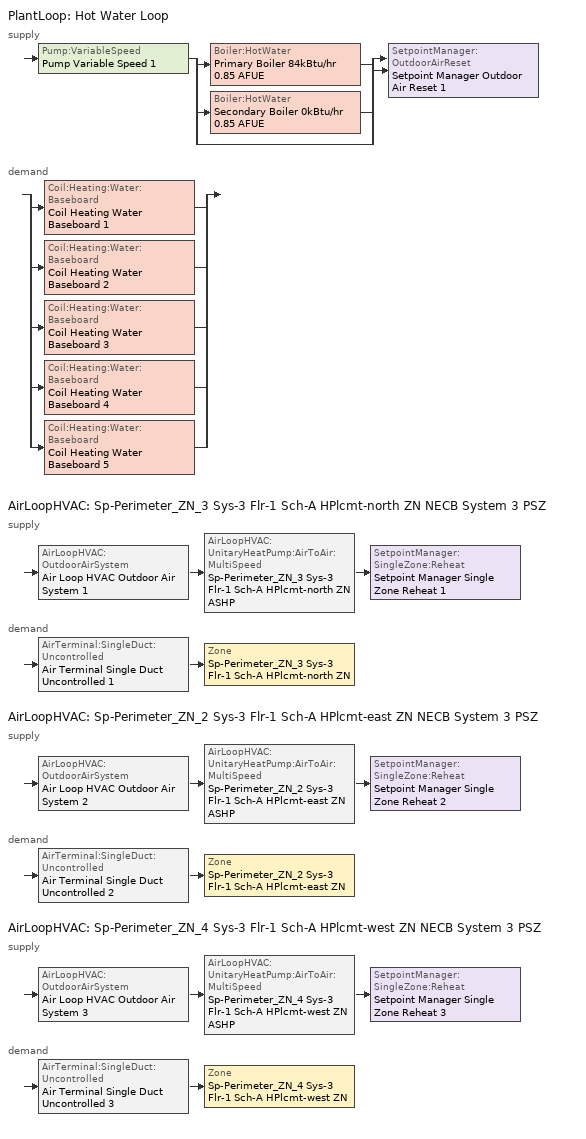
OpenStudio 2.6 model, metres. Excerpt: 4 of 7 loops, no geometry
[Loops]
PlantLoop 'Hot Water Loop'
 supply: Pump:VariableSpeed 'Pump Variable Speed 1' > split
  | Boiler:HotWater 'Primary Boiler 84kBtu/hr 0.85 AFUE'
  | Boiler:HotWater 'Secondary Boiler 0kBtu/hr 0.85 AFUE'
  | bypass
  join > SetpointManager:OutdoorAirReset 'Setpoint Manager Outdoor Air Reset 1'
 demand: split
  | Coil:Heating:Water:Baseboard 'Coil Heating Water Baseboard 1'
  | Coil:Heating:Water:Baseboard 'Coil Heating Water Baseboard 2'
  | Coil:Heating:Water:Baseboard 'Coil Heating Water Baseboard 3'
  | Coil:Heating:Water:Baseboard 'Coil Heating Water Baseboard 4'
  | Coil:Heating:Water:Baseboard 'Coil Heating Water Baseboard 5'
AirLoopHVAC 'Sp-Perimeter_ZN_3 Sys-3 Flr-1 Sch-A HPlcmt-north ZN NECB System 3 PSZ'
 supply: AirLoopHVAC:OutdoorAirSystem 'Air Loop HVAC Outdoor Air System 1' > AirLoopHVAC:UnitaryHeatPump:AirToAir:MultiSpeed 'Sp-Perimeter_ZN_3 Sys-3 Flr-1 Sch-A HPlcmt-north ZN ASHP' > SetpointManager:SingleZone:Reheat 'Setpoint Manager Single Zone Reheat 1'
 demand: AirTerminal:SingleDuct:Uncontrolled 'Air Terminal Single Duct Uncontrolled 1' > Zone 'Sp-Perimeter_ZN_3 Sys-3 Flr-1 Sch-A HPlcmt-north ZN'
AirLoopHVAC 'Sp-Perimeter_ZN_2 Sys-3 Flr-1 Sch-A HPlcmt-east ZN NECB System 3 PSZ'
 supply: AirLoopHVAC:OutdoorAirSystem 'Air Loop HVAC Outdoor Air System 2' > AirLoopHVAC:UnitaryHeatPump:AirToAir:MultiSpeed 'Sp-Perimeter_ZN_2 Sys-3 Flr-1 Sch-A HPlcmt-east ZN ASHP' > SetpointManager:SingleZone:Reheat 'Setpoint Manager Single Zone Reheat 2'
 demand: AirTerminal:SingleDuct:Uncontrolled 'Air Terminal Single Duct Uncontrolled 2' > Zone 'Sp-Perimeter_ZN_2 Sys-3 Flr-1 Sch-A HPlcmt-east ZN'
AirLoopHVAC 'Sp-Perimeter_ZN_4 Sys-3 Flr-1 Sch-A HPlcmt-west ZN NECB System 3 PSZ'
 supply: AirLoopHVAC:OutdoorAirSystem 'Air Loop HVAC Outdoor Air System 3' > AirLoopHVAC:UnitaryHeatPump:AirToAir:MultiSpeed 'Sp-Perimeter_ZN_4 Sys-3 Flr-1 Sch-A HPlcmt-west ZN ASHP' > SetpointManager:SingleZone:Reheat 'Setpoint Manager Single Zone Reheat 3'
 demand: AirTerminal:SingleDuct:Uncontrolled 'Air Terminal Single Duct Uncontrolled 3' > Zone 'Sp-Perimeter_ZN_4 Sys-3 Flr-1 Sch-A HPlcmt-west ZN'
[Sizing:Zone] Zone Cooling Design Supply Air Temperature Input Method=SupplyAirTemperature; Zone Cooling Design Supply Air Temperature {C}=13; Zone Cooling Design Supply Air Temperature Difference {deltaC}=11.11; Zone Heating Design Supply Air Temperature Input Method=SupplyAirTemperature; Zone Heating Design Supply Air Temperature {C}=43; Zone Heating Design Supply Air Temperature Difference {deltaC}=11.11; Zone Cooling Design Supply Air Humidity Ratio {kg-H2O/kg-air}=0.0085; Zone Heating Design Supply Air Humidity Ratio {kg-H2O/kg-air}=0.008; Zone Heating Sizing Factor=1.3; Zone Cooling Sizing Factor=1.1; Cooling Design Air Flow Method=DesignDay; Heating Design Air Flow Method=DesignDay; Account for Dedicated Outdoor Air System=No; Dedicated Outdoor Air System Control Strategy=NeutralSupplyAir; Dedicated Outdoor Air Low Setpoint Temperature for Design {C}=autosize; Dedicated Outdoor Air High Setpoint Temperature for Design {C}=autosize
Sp-Perimeter_ZN_3 Sys-3 Flr-1 Sch-A HPlcmt-north ZN; Sp-Perimeter_ZN_2 Sys-3 Flr-1 Sch-A HPlcmt-east ZN; Sp-Perimeter_ZN_4 Sys-3 Flr-1 Sch-A HPlcmt-west ZN
[Zone equipment]
Sp-Perimeter_ZN_3 Sys-3 Flr-1 Sch-A HPlcmt-north ZN: Air Terminal Single Duct Uncontrolled 1, Zone HVAC Baseboard Convective Water 1
Sp-Perimeter_ZN_2 Sys-3 Flr-1 Sch-A HPlcmt-east ZN: Air Terminal Single Duct Uncontrolled 2, Zone HVAC Baseboard Convective Water 2
Sp-Perimeter_ZN_4 Sys-3 Flr-1 Sch-A HPlcmt-west ZN: Air Terminal Single Duct Uncontrolled 3, Zone HVAC Baseboard Convective Water 3
[PlantLoop]
Hot Water Loop: Fluid Type=Water; Glycol Concentration=0; Plant Loop Volume {m3}=Autocalculate; Load Distribution Scheme=Optimal
[Sizing:Plant]
Hot Water Loop: Loop Type=Heating; Design Loop Exit Temperature {C}=82; Loop Design Temperature Difference {deltaC}=16; Sizing Option=NonCoincident; Zone Timesteps in Averaging Window=1; Coincident Sizing Factor Mode=None
[Pump:VariableSpeed]
Pump Variable Speed 1: Motor Efficiency=0.855; Pump Control Type=Intermittent; Skin Loss Radiative Fraction=0.5; Design Power Sizing Method=PowerPerFlowPerPressure; Design Electric Power per Unit Flow Rate {W/(m3/s)}=348701.1; Design Shaft Power per Unit Flow Rate per Unit Head {W-s/m3-Pa}=1.28205; Design Minimum Flow Rate Fraction=0
[Boiler:HotWater] Fuel Type=NaturalGas; Nominal Thermal Efficiency=0.85; Normalized Boiler Efficiency Curve=BOILER-EFFFPLR-NECB2011; Water Outlet Upper Temperature Limit {C}=99; Boiler Flow Mode=ConstantFlow; Parasitic Electric Load {W}=0; Sizing Factor=1
Name | Nominal Capacity {W}
Primary Boiler 84kBtu/hr 0.85 AFUE | 24709.1
Secondary Boiler 0kBtu/hr 0.85 AFUE | 0.001
[SetpointManager:OutdoorAirReset]
Setpoint Manager Outdoor Air Reset 1: Control Variable=Temperature; Setpoint at Outdoor Low Temperature {C}=82; Outdoor Low Temperature {C}=-16; Setpoint at Outdoor High Temperature {C}=60; Outdoor High Temperature {C}=0
[AirLoopHVAC] Availability Schedule=Always On Discrete; Design Supply Air Flow Rate {m3/s}=AutoSize
Sp-Perimeter_ZN_3 Sys-3 Flr-1 Sch-A HPlcmt-north ZN NECB System 3 PSZ; Sp-Perimeter_ZN_2 Sys-3 Flr-1 Sch-A HPlcmt-east ZN NECB System 3 PSZ; Sp-Perimeter_ZN_4 Sys-3 Flr-1 Sch-A HPlcmt-west ZN NECB System 3 PSZ
[Sizing:System] Type of Load to Size On=Sensible; Design Outdoor Air Flow Rate {m3/s}=Autosize; Minimum System Air Flow Ratio=1; Preheat Design Temperature {C}=7; Preheat Design Humidity Ratio {kg-H2O/kg-Air}=0.008; Precool Design Temperature {C}=13; Precool Design Humidity Ratio {kg-H2O/kg-Air}=0.008; Central Cooling Design Supply Air Temperature {C}=13; Central Heating Design Supply Air Temperature {C}=43; Sizing Option=NonCoincident; 100% Outdoor Air in Cooling=No; 100% Outdoor Air in Heating=No; Central Cooling Design Supply Air Humidity Ratio {kg-H2O/kg-Air}=0.0085; Central Heating Design Supply Air Humidity Ratio {kg-H2O/kg-Air}=0.008; Cooling Design Air Flow Method=DesignDay; Cooling Design Air Flow Rate {m3/s}=0; Heating Design Air Flow Method=DesignDay; Heating Design Air Flow Rate {m3/s}=0; System Outdoor Air Method=ZoneSum; Zone Maximum Outdoor Air Fraction=1; Cooling Supply Air Flow Rate Per Floor Area {m3/s-m2}=0.00996765; Cooling Fraction of Autosized Cooling Supply Air Flow Rate=1; Cooling Supply Air Flow Rate Per Unit Cooling Capacity {m3/s-W}=3.94755e-05; Heating Supply Air Flow Rate Per Floor Area {m3/s-m2}=0.00996765; Heating Fraction of Autosized Heating Supply Air Flow Rate=1; Heating Fraction of Autosized Cooling Supply Air Flow Rate=1; Heating Supply Air Flow Rate Per Unit Heating Capacity {m3/s-W}=3.15882e-05; Cooling Design Capacity Method=CoolingDesignCapacity; Cooling Design Capacity {W}=autosize; Cooling Design Capacity Per Floor Area {W/m2}=234.7; Fraction of Autosized Cooling Design Capacity=1; Heating Design Capacity Method=HeatingDesignCapacity; Heating Design Capacity {W}=autosize; Heating Design Capacity Per Floor Area {W/m2}=157; Fraction of Autosized Heating Design Capacity=1; Central Cooling Capacity Control Method=OnOff
Sp-Perimeter_ZN_3 Sys-3 Flr-1 Sch-A HPlcmt-north ZN NECB System 3 PSZ; Sp-Perimeter_ZN_2 Sys-3 Flr-1 Sch-A HPlcmt-east ZN NECB System 3 PSZ; Sp-Perimeter_ZN_4 Sys-3 Flr-1 Sch-A HPlcmt-west ZN NECB System 3 PSZ
[Fan:ConstantVolume] Availability Schedule=Always On Discrete; Fan Efficiency=0.39975; Pressure Rise {Pa}=640; Maximum Flow Rate {m3/s}=AutoSize; Motor Efficiency=0.615
Fan Constant Volume 1; Fan Constant Volume 2; Fan Constant Volume 3
[Coil:Cooling:DX:MultiSpeed] Condenser Type=AirCooled; Apply Part Load Fraction to Speeds Greater than 1=Yes; Crankcase Heater Capacity {W}=0; Maximum Outdoor Dry-Bulb Temperature for Crankcase Heater Operation {C}=10; Basin Heater Capacity {W/K}=0; Basin Heater Setpoint Temperature {C}=2; Fuel Type=Electricity
Name | Stage 1 | Stage 2 | Stage 3 | Stage 4
Coil Cooling DX Multi Speed 1 15kBtu/hr 14.0SEER | Coil Cooling DX Multi Speed Stage Data 1 | Coil Cooling DX Multi Speed Stage Data 2 | Coil Cooling DX Multi Speed Stage Data 3 | Coil Cooling DX Multi Speed Stage Data 4
Coil Cooling DX Multi Speed 2 19kBtu/hr 14.0SEER | Coil Cooling DX Multi Speed Stage Data 5 | Coil Cooling DX Multi Speed Stage Data 6 | Coil Cooling DX Multi Speed Stage Data 7 | Coil Cooling DX Multi Speed Stage Data 8
Coil Cooling DX Multi Speed 3 21kBtu/hr 14.0SEER | Coil Cooling DX Multi Speed Stage Data 9 | Coil Cooling DX Multi Speed Stage Data 10 | Coil Cooling DX Multi Speed Stage Data 11 | Coil Cooling DX Multi Speed Stage Data 12
[Coil:Cooling:DX:MultiSpeed:StageData] Gross Rated Sensible Heat Ratio=autosize; Gross Rated Cooling COP {W/W}=3.8248; Rated Evaporator Fan Power Per Volume Flow Rate {W/(m3/s)}=773.3; Total Cooling Capacity Function of Temperature Curve=DXCOOL-NECB2011-REF-CAPFT; Total Cooling Capacity Function of Flow Fraction Curve=DXCOOL-NECB2011-REF-CAPFFLOW; Energy Input Ratio Function of Temperature Curve=DXCOOL-NECB2011-REF-COOLEIRFT; Energy Input Ratio Function of Flow Fraction Curve=DXCOOL-NECB2011-REF-COOLEIRFFLOW; Part Load Fraction Correlation Curve=DXCOOL-NECB2011-REF-COOLPLFFPLR; Nominal Time for Condensate Removal to Begin {s}=0; Ratio of Initial Moisture Evaporation Rate and Steady State Latent Capacity=0; Maximum Cycling Rate {cycles/hr}=0; Latent Capacity Time Constant {s}=0; Rated Waste Heat Fraction of Power Input=0.5; Evaporative Condenser Effectiveness=0.9; Evaporative Condenser Air Flow Rate {m3/s}=autosize; Rated Evaporative Condenser Pump Power Consumption {W}=autosize
Name | Gross Rated Total Cooling Capacity {W} | Rated Air Flow Rate {m3/s} | Waste Heat Function of Temperature Curve
Coil Cooling DX Multi Speed Stage Data 1 | 2257.05 | 0.136349 | Curve Biquadratic 3
Coil Cooling DX Multi Speed Stage Data 2 | 4514.11 | 0.272697 | Curve Biquadratic 6
Coil Cooling DX Multi Speed Stage Data 3 | 4514.21 | 0.272703 | Curve Biquadratic 9
Coil Cooling DX Multi Speed Stage Data 4 | 4514.31 | 0.272709 | Curve Biquadratic 12
Coil Cooling DX Multi Speed Stage Data 5 | 2807.22 | 0.169584 | Curve Biquadratic 15
Coil Cooling DX Multi Speed Stage Data 6 | 5614.45 | 0.339169 | Curve Biquadratic 18
Coil Cooling DX Multi Speed Stage Data 7 | 5614.55 | 0.339175 | Curve Biquadratic 21
Coil Cooling DX Multi Speed Stage Data 8 | 5614.65 | 0.339181 | Curve Biquadratic 24
Coil Cooling DX Multi Speed Stage Data 9 | 3080.42 | 0.186088 | Curve Biquadratic 27
Coil Cooling DX Multi Speed Stage Data 10 | 6160.84 | 0.372176 | Curve Biquadratic 30
Coil Cooling DX Multi Speed Stage Data 11 | 6160.94 | 0.372182 | Curve Biquadratic 33
Coil Cooling DX Multi Speed Stage Data 12 | 6161.04 | 0.372188 | Curve Biquadratic 36
[Coil:Heating:Gas:MultiStage] Part Load Fraction Correlation Curve=FURNACE-EFFPLR-NECB2011
Name | Stage 1 | Stage 2 | Stage 3 | Stage 4
Coil Heating Gas Multi Stage 1 30kBtu/hr 0.924 AFUE | Coil Heating Gas Multi Stage Stage Data 1 | Coil Heating Gas Multi Stage Stage Data 2 | Coil Heating Gas Multi Stage Stage Data 3 | Coil Heating Gas Multi Stage Stage Data 4
Coil Heating Gas Multi Stage 2 31kBtu/hr 0.924 AFUE | Coil Heating Gas Multi Stage Stage Data 5 | Coil Heating Gas Multi Stage Stage Data 6 | Coil Heating Gas Multi Stage Stage Data 7 | Coil Heating Gas Multi Stage Stage Data 8
Coil Heating Gas Multi Stage 3 34kBtu/hr 0.924 AFUE | Coil Heating Gas Multi Stage Stage Data 9 | Coil Heating Gas Multi Stage Stage Data 10 | Coil Heating Gas Multi Stage Stage Data 11 | Coil Heating Gas Multi Stage Stage Data 12
[Coil:Heating:Gas:MultiStage:StageData] Gas Burner Efficiency {W/W}=0.924; Parasitic Electric Load {W}=0
Name | Nominal Capacity {W}
Coil Heating Gas Multi Stage Stage Data 1 | 4368.94
Coil Heating Gas Multi Stage Stage Data 2 | 8737.89
Coil Heating Gas Multi Stage Stage Data 3 | 8737.99
Coil Heating Gas Multi Stage Stage Data 4 | 8738.09
Coil Heating Gas Multi Stage Stage Data 5 | 4580.99
Coil Heating Gas Multi Stage Stage Data 6 | 9161.99
Coil Heating Gas Multi Stage Stage Data 7 | 9162.09
Coil Heating Gas Multi Stage Stage Data 8 | 9162.19
Coil Heating Gas Multi Stage Stage Data 9 | 4951.12
Coil Heating Gas Multi Stage Stage Data 10 | 9902.24
Coil Heating Gas Multi Stage Stage Data 11 | 9902.34
Coil Heating Gas Multi Stage Stage Data 12 | 9902.44
[Coil:Heating:Gas] Availability Schedule=Always On Discrete; Gas Burner Efficiency=0.8; Nominal Capacity {W}=0.001; Parasitic Electric Load {W}=0; Parasitic Gas Load {W}=0
Coil Heating Gas 1; Coil Heating Gas 2; Coil Heating Gas 3
[Controller:OutdoorAir] Minimum Outdoor Air Flow Rate {m3/s}=autosize; Maximum Outdoor Air Flow Rate {m3/s}=Autosize; Economizer Control Type=NoEconomizer; Economizer Control Action Type=ModulateFlow; Economizer Maximum Limit Dry-Bulb Temperature {C}=28; Economizer Maximum Limit Enthalpy {J/kg}=64000; Economizer Minimum Limit Dry-Bulb Temperature {C}=-100; Lockout Type=NoLockout; Minimum Limit Type=FixedMinimum; Minimum Outdoor Air Schedule=Always On Discrete; High Humidity Control=No; Heat Recovery Bypass Control Type=BypassWhenWithinEconomizerLimits
Name | Controller Mechanical Ventilation
Controller Outdoor Air 1 | Controller Mechanical Ventilation 1
Controller Outdoor Air 2 | Controller Mechanical Ventilation 2
Controller Outdoor Air 3 | Controller Mechanical Ventilation 3
[Controller:MechanicalVentilation] Availability Schedule=Always On Discrete; System Outdoor Air Method=ZoneSum
Controller Mechanical Ventilation 1; Controller Mechanical Ventilation 2; Controller Mechanical Ventilation 3
[AirLoopHVAC:OutdoorAirSystem]
Name | Controller
Air Loop HVAC Outdoor Air System 1 | Controller Outdoor Air 1
Air Loop HVAC Outdoor Air System 2 | Controller Outdoor Air 2
Air Loop HVAC Outdoor Air System 3 | Controller Outdoor Air 3
[AirLoopHVAC:UnitaryHeatPump:AirToAir:MultiSpeed] Supply Air Fan Placement=DrawThrough; Supply Air Fan Operating Mode Schedule=Always On Discrete; Minimum Outdoor Dry-Bulb Temperature for Compressor Operation {C}=-8; Maximum Supply Air Temperature from Supplemental Heater {C}=autosize; Maximum Outdoor Dry-Bulb Temperature for Supplemental Heater Operation {C}=21; Auxiliary On-Cycle Electric Power {W}=0; Auxiliary Off-Cycle Electric Power {W}=0; Design Heat Recovery Water Flow Rate {m3/s}=0; Maximum Temperature for Heat Recovery {C}=80; Supply Air Flow Rate When No Cooling or Heating is Needed {m3/s}=autosize; Number of Speeds for Heating=4; Number of Speeds for Cooling=4; Speed 1 Supply Air Flow Rate During Heating Operation {m3/s}=autosize; Speed 2 Supply Air Flow Rate During Heating Operation {m3/s}=autosize; Speed 3 Supply Air Flow Rate During Heating Operation {m3/s}=autosize; Speed 4 Supply Air Flow Rate During Heating Operation {m3/s}=autosize; Speed 1 Supply Air Flow Rate During Cooling Operation {m3/s}=autosize; Speed 2 Supply Air Flow Rate During Cooling Operation {m3/s}=autosize; Speed 3 Supply Air Flow Rate During Cooling Operation {m3/s}=autosize; Speed 4 Supply Air Flow Rate During Cooling Operation {m3/s}=autosize
Name | Controlling Zone or Thermostat Location | Supply Air Fan | Heating Coil | Cooling Coil | Supplemental Heating Coil
Sp-Perimeter_ZN_3 Sys-3 Flr-1 Sch-A HPlcmt-north ZN ASHP | Sp-Perimeter_ZN_3 Sys-3 Flr-1 Sch-A HPlcmt-north ZN | Fan Constant Volume 1 | Coil Heating Gas Multi Stage 1 30kBtu/hr 0.924 AFUE | Coil Cooling DX Multi Speed 1 15kBtu/hr 14.0SEER | Coil Heating Gas 1
Sp-Perimeter_ZN_2 Sys-3 Flr-1 Sch-A HPlcmt-east ZN ASHP | Sp-Perimeter_ZN_2 Sys-3 Flr-1 Sch-A HPlcmt-east ZN | Fan Constant Volume 2 | Coil Heating Gas Multi Stage 2 31kBtu/hr 0.924 AFUE | Coil Cooling DX Multi Speed 2 19kBtu/hr 14.0SEER | Coil Heating Gas 2
Sp-Perimeter_ZN_4 Sys-3 Flr-1 Sch-A HPlcmt-west ZN ASHP | Sp-Perimeter_ZN_4 Sys-3 Flr-1 Sch-A HPlcmt-west ZN | Fan Constant Volume 3 | Coil Heating Gas Multi Stage 3 34kBtu/hr 0.924 AFUE | Coil Cooling DX Multi Speed 3 21kBtu/hr 14.0SEER | Coil Heating Gas 3
[SetpointManager:SingleZone:Reheat] Minimum Supply Air Temperature {C}=13; Maximum Supply Air Temperature {C}=43
Name | Control Zone
Setpoint Manager Single Zone Reheat 1 | Sp-Perimeter_ZN_3 Sys-3 Flr-1 Sch-A HPlcmt-north ZN
Setpoint Manager Single Zone Reheat 2 | Sp-Perimeter_ZN_2 Sys-3 Flr-1 Sch-A HPlcmt-east ZN
Setpoint Manager Single Zone Reheat 3 | Sp-Perimeter_ZN_4 Sys-3 Flr-1 Sch-A HPlcmt-west ZN
[AirTerminal:SingleDuct:Uncontrolled] Availability Schedule=Always On Discrete; Maximum Air Flow Rate {m3/s}=AutoSize
Air Terminal Single Duct Uncontrolled 1; Air Terminal Single Duct Uncontrolled 2; Air Terminal Single Duct Uncontrolled 3
[Coil:Heating:Water:Baseboard] Heating Design Capacity Method=HeatingDesignCapacity; Heating Design Capacity {W}=autosize; Heating Design Capacity Per Floor Area {W/m2}=0; Fraction of Autosized Heating Design Capacity=0.8
Coil Heating Water Baseboard 1; Coil Heating Water Baseboard 2; Coil Heating Water Baseboard 3; Coil Heating Water Baseboard 4; Coil Heating Water Baseboard 5
[ZoneHVAC:Baseboard:Convective:Water] Availability Schedule=Always On Discrete
Name | Heating Coil
Zone HVAC Baseboard Convective Water 1 | Coil Heating Water Baseboard 1
Zone HVAC Baseboard Convective Water 2 | Coil Heating Water Baseboard 2
Zone HVAC Baseboard Convective Water 3 | Coil Heating Water Baseboard 3
Zone HVAC Baseboard Convective Water 4 | Coil Heating Water Baseboard 4
Zone HVAC Baseboard Convective Water 5 | Coil Heating Water Baseboard 5
[Schedule:Constant]
Always On Discrete: Value=1
[Curve:Biquadratic]
Name | Coefficient1 Constant | Coefficient2 x | Coefficient3 x**2 | Coefficient4 y | Coefficient5 y**2 | Coefficient6 x*y | Minimum Value of x | Maximum Value of x | Minimum Value of y | Maximum Value of y
Curve Biquadratic 3; Curve Biquadratic 6; Curve Biquadratic 9; Curve Biquadratic 12; Curve Biquadratic 15; Curve Biquadratic 18; Curve Biquadratic 21; Curve Biquadratic 24; Curve Biquadratic 27; Curve Biquadratic 30; Curve Biquadratic 33; Curve Biquadratic 36 | 1 | 0 | 0 | 0 | 0 | 0 | 0 | 0 | 0 | 0
DXCOOL-NECB2011-REF-CAPFT | 0.867905 | 0.0142459 | 0.00055436 | -0.0075575 | 3.3e-05 | -0.0001918 | 13 | 24 | 24 | 46
DXCOOL-NECB2011-REF-COOLEIRFT | 0.116936 | 0.0284933 | -0.0004112 | 0.0214108 | 0.00016103 | -0.0006791 | 13 | 24 | 24 | 46
[Curve:Quadratic] Coefficient1 Constant=1; Coefficient2 x=0; Coefficient3 x**2=0; Minimum Value of x=0; Maximum Value of x=1
DXCOOL-NECB2011-REF-CAPFFLOW; DXCOOL-NECB2011-REF-COOLEIRFFLOW
[Curve:Cubic] Maximum Value of x=1
Name | Coefficient1 Constant | Coefficient2 x | Coefficient3 x**2 | Coefficient4 x**3 | Minimum Value of x
DXCOOL-NECB2011-REF-COOLPLFFPLR | 0.0277 | 4.9151 | -8.184 | 4.2702 | 0.7
BOILER-EFFFPLR-NECB2011 | 0.2901 | 2.6664 | -3.764 | 1.82 | 0
FURNACE-EFFPLR-NECB2011 | 0.7277 | 1.0667 | -1.5174 | 0.7282 | 0
